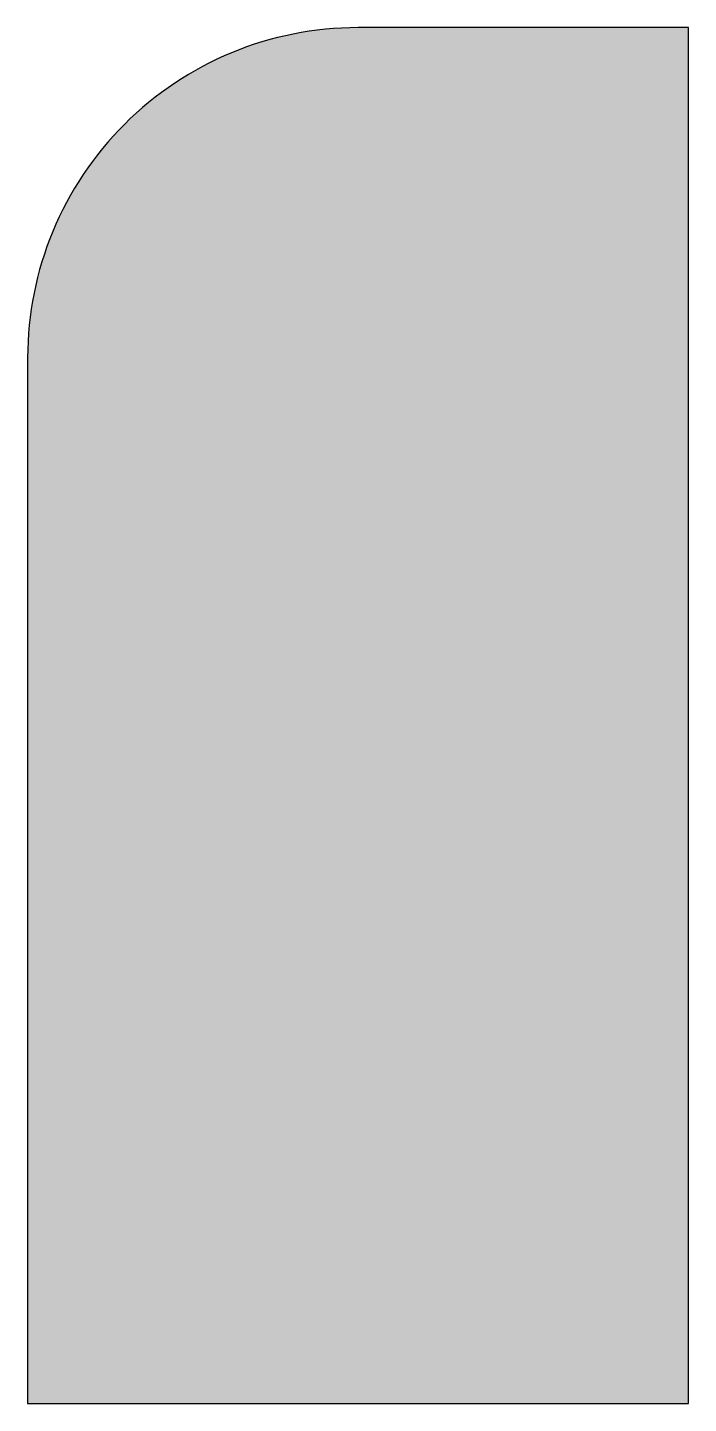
# Model space of a CAD drawing. Header units: metres. Extents: x -0.12 to 0, y -0.25 to 0.
import ezdxf

# ---------------------------------------------------------------- set-up
doc = ezdxf.new("R2010")
doc.units = ezdxf.units.M
doc.header["$LTSCALE"] = 0.2

msp = doc.modelspace()

# ---------------------------------------------------------------- hatches: boundary and pattern name
h = msp.add_hatch(color=253)
edge = h.paths.add_edge_path()
edge.add_line((-0.12, -0.06), (-0.12, -0.25))
edge.add_line((-0.12, -0.25), (0, -0.25))
edge.add_line((0, -0.25), (0, 0))
edge.add_line((0, 0), (-0.06, 0))
edge.add_arc((-0.06, -0.06), 0.06, 90, 180)

# ---------------------------------------------------------------- linework, layer by layer
at = {"flags": 128}
msp.add_lwpolyline([(-0.12, -0.06), (-0.12, -0.25), (0, -0.25), (0, 0), (-0.06, 0, 0.414214)], format="xyb", close=True, dxfattribs=at)

doc.saveas('drawing.dxf')
